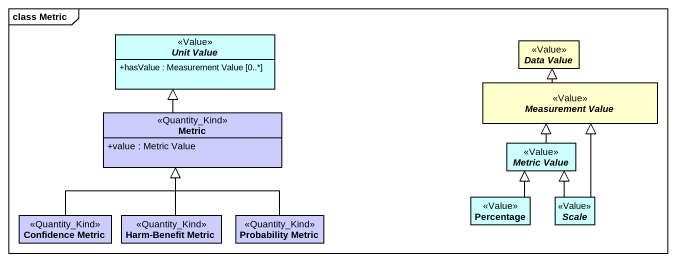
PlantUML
@startuml
mainframe class Metric
hide circle
hide empty members
skinparam classAttributeIconSize 0
abstract class "Unit Value" as Unit_Value <<Value>> #CCFFFF {
  +hasValue : Measurement Value [0..*]
}
abstract class "Data Value" as Data_Value <<Value>>
class Metric <<Quantity_Kind>> #CCCCFF {
  +value : Metric Value
}
abstract class "Measurement Value" as Measurement_Value <<Value>>
abstract class "Metric Value" as Metric_Value <<Value>> #CCFFFF
class "Confidence Metric" as Confidence_Metric <<Quantity_Kind>> #CCCCFF
class "Harm-Benefit Metric" as Harm_Benefit_Metric <<Quantity_Kind>> #CCCCFF
class "Probability Metric" as Probability_Metric <<Quantity_Kind>> #CCCCFF
class Percentage <<Value>> #CCFFFF
abstract class "Scale" as Scale_ <<Value>> #CCFFFF
Metric -up-|> Unit_Value
Measurement_Value -up-|> Data_Value
Metric_Value -up-|> Measurement_Value
Confidence_Metric -up-|> Metric
Harm_Benefit_Metric -up-|> Metric
Probability_Metric -up-|> Metric
Percentage -up-|> Metric_Value
Scale_ -up-|> Measurement_Value
Scale_ -up-|> Metric_Value
@enduml
